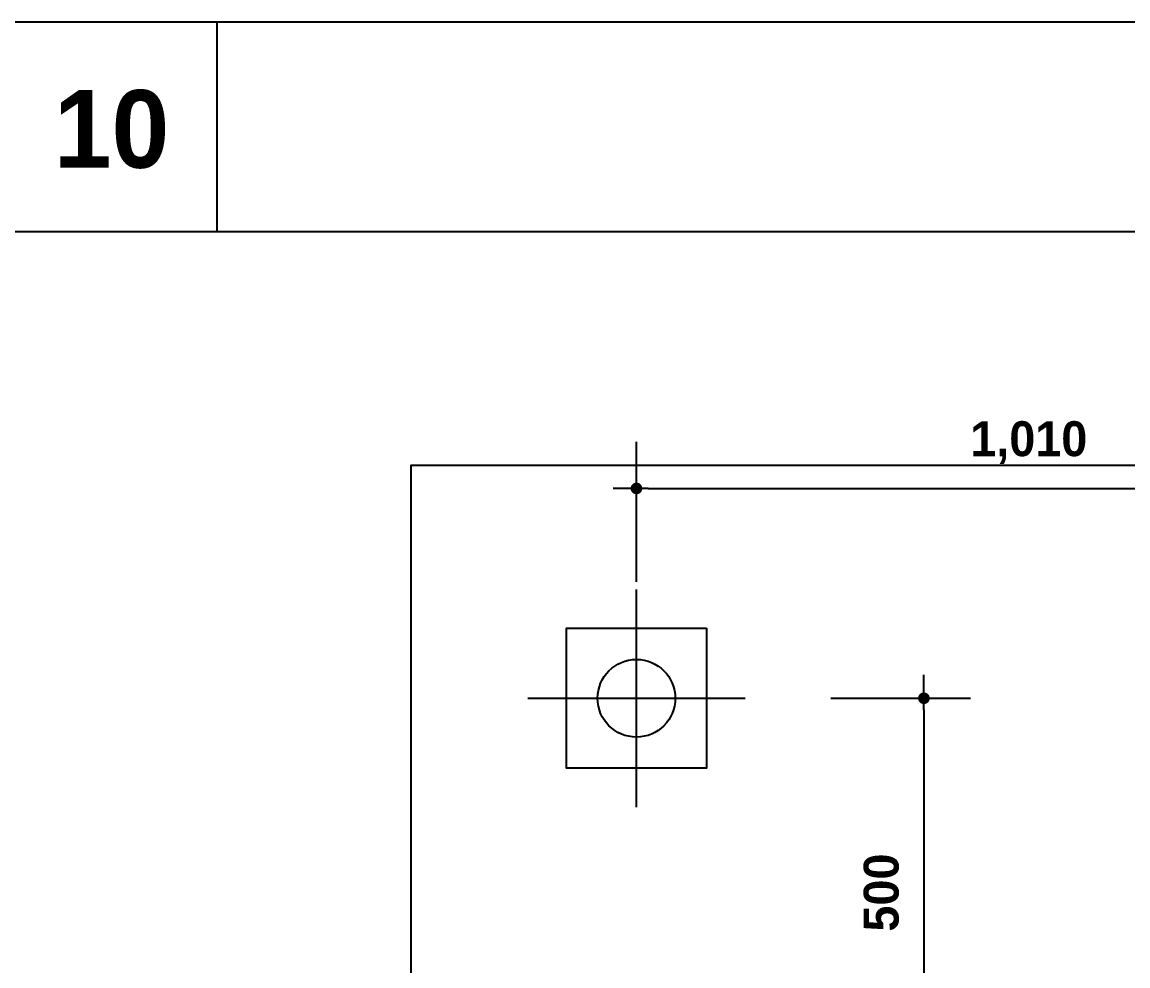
# Model space of a CAD drawing. Extents: x 300 to 49993, y 307 to 8617.
# Drawn here: x 28229 to 29653, y 1733 to 2947 of the extents above; entities that cross this region are included whole.
import ezdxf
from ezdxf.enums import TextEntityAlignment as Align

# ---------------------------------------------------------------- set-up
doc = ezdxf.new("R2010")
doc.units = 0
doc.header["$LTSCALE"] = 400
doc.header["$MEASUREMENT"] = 0
doc.header["$PDSIZE"] = -5
doc.layers.get('Defpoints').update_dxf_attribs({"color": 161, "linetype": 'CONTINUOUS'})
for name, color, linetype in [('$RECOVER_210316183841-0', 7, 'CONTINUOUS'), ('AA-BOLLARD', 6, 'CONTINUOUS'), ('AA-STEL-1', 3, 'CONTINUOUS'), ('DIM', 7, 'CONTINUOUS'), ('ELE2', 4, 'CONTINUOUS'), ('sdim', 4, 'CONTINUOUS'), ('TEXT', 3, 'CONTINUOUS')]:
    doc.layers.add(name, color=color, linetype=linetype)
doc.layers.add('K', color=161, linetype='CONTINUOUS', plot=False)
doc.styles.add('2020음성 1차', font='나눔고딕Bold.ttf')
doc.dimstyles.new('NDIM(SUB)', dxfattribs={"dimscale": 100, "dimtxt": 1.5, "dimasz": 0.5, "dimexe": 2, "dimexo": 2, "dimgap": 1, "dimtad": 1, "dimdec": 0, "dimdsep": 46, "dimlunit": 6, "dimtxsty": '2020음성 1차', "dimblk1": '_RXDOT', "dimblk2": '_RXDOT', "dimsah": 1, "dimcen": 3, "dimdle": 3, "dimclrd": 7, "dimclre": 7, "dimclrt": 3, "dimadec": 0, "dimazin": 0, "dimtfac": 1, "dimtdec": 0, "dimtix": 1, "dimtmove": 2, "dimatfit": 3, "dimfxl": 1, "dimtolj": 1, "dimtzin": 0, "dimarcsym": 0})

# ---------------------------------------------------------------- blocks, each defined once
blk = doc.blocks.new('_RXDOT')
at = {"layer": '$RECOVER_210316183841-0', "color": 0, "linetype": 'ByBlock'}
blk.add_line((-1, 0), (2, 0), dxfattribs=at)
at = {"layer": '$RECOVER_210316183841-0', "color": 0, "linetype": 'ByBlock', "const_width": 0.5}
blk.add_lwpolyline([(-0.25, 0, 1), (0.25, 0, 1)], format="xyb", close=True, dxfattribs=at)
blk = doc.blocks.new('*D88')
at = {"layer": 'Defpoints', "color": 0}
for p in [(30030.1, 2347.2), (29020.1, 2167.2), (30030.1, 2167.2)]:
    blk.add_point(p, dxfattribs=at)
at = {"layer": 'DIM', "color": 7, "lineweight": -2}
for p, q in [((29020.1, 2227.2), (29020.1, 2407.2)), ((30030.1, 2227.2), (30030.1, 2407.2)), ((29035.1, 2347.2), (30015.1, 2347.2))]:
    blk.add_line(p, q, dxfattribs=at)
at = {"layer": 'DIM', "color": 7, "linetype": 'ByBlock', "lineweight": -2, "xscale": 15, "yscale": 15, "zscale": 15, "rotation": 180}
blk.add_blockref('_RXDOT', (29020.1, 2347.2), dxfattribs=at)
at = {"layer": 'DIM', "color": 7, "linetype": 'ByBlock', "lineweight": -2, "xscale": 15, "yscale": 15, "zscale": 15}
blk.add_blockref('_RXDOT', (30030.1, 2347.2), dxfattribs=at)
at = {"layer": 'DIM', "color": 3, "insert": (29525.1, 2406.1), "char_height": 45, "attachment_point": 5, "style": '2020음성 1차'}
blk.add_mtext('\\A1;1,010', dxfattribs=at)
blk = doc.blocks.new('*D160')
at = {"layer": 'Defpoints', "color": 0}
for p in [(29210.1, 2077.2), (29210.1, 1577.2), (29390.1, 1577.2)]:
    blk.add_point(p, dxfattribs=at)
at = {"layer": 'DIM', "color": 7, "lineweight": -2}
for p, q in [((29270.1, 2077.2), (29450.1, 2077.2)), ((29390.1, 2062.2), (29390.1, 1592.2)), ((29270.1, 1577.2), (29450.1, 1577.2))]:
    blk.add_line(p, q, dxfattribs=at)
at = {"layer": 'DIM', "color": 7, "linetype": 'ByBlock', "lineweight": -2, "xscale": 15, "yscale": 15, "zscale": 15}
for p, rotation in [((29390.1, 2077.2), 90), ((29390.1, 1577.2), 270)]:
    blk.add_blockref('_RXDOT', p, dxfattribs=dict(at, rotation=rotation))
at = {"layer": 'DIM', "color": 3, "insert": (29335.4, 1827.2), "char_height": 45, "attachment_point": 5, "rotation": 90, "style": '2020음성 1차'}
blk.add_mtext('\\A1;500', dxfattribs=at)
blk = doc.blocks.new('b01')
at = {"layer": 'AA-BOLLARD', "color": 5}
blk.add_lwpolyline([(0, 180), (180, 180), (180, 0), (0, 0), (0, 180)], dxfattribs=at)
at = {"layer": 'AA-BOLLARD'}
blk.add_circle((90, 90), 50, dxfattribs=at)

msp = doc.modelspace()

# ---------------------------------------------------------------- linework, layer by layer
at = {"layer": 'AA-STEL-1', "color": 1}
for p, q in [((29020.1, 1937.2), (29020.1, 2217.2)), ((28880.1, 2077.2), (29160.1, 2077.2))]:
    msp.add_line(p, q, dxfattribs=at)
at = {"layer": 'ELE2'}
msp.add_line((28480.1, 2947.2), (28480.1, 2677.2), dxfattribs=at)
at = {"layer": 'K', "ltscale": 10}
msp.add_lwpolyline([(30330.1, 777.2), (28730.1, 777.2), (28730.1, 2377.2), (30330.1, 2377.2)], close=True, dxfattribs=at)
at = {"layer": 'sdim'}
for points in [[(36142.4, 2947.2), (25500, 2947.2)], [(36142.4, 2677.2), (25500, 2677.2)]]:
    msp.add_lwpolyline(points, dxfattribs=at)

# ---------------------------------------------------------------- block references
at = {"layer": 'AA-BOLLARD', "color": 252, "rotation": 270}
msp.add_blockref('b01', (28930.1, 2167.2), dxfattribs=at)

# ---------------------------------------------------------------- texts
at = {"layer": 'TEXT', "color": 2, "style": '2020음성 1차'}
msp.add_text('10', height=100, dxfattribs=at).set_placement((28270.1, 2809.8), align=Align.MIDDLE_LEFT)

# ---------------------------------------------------------------- dimensions: what is measured, and where the dimension line sits
at = {"layer": 'DIM'}
for base, p1, p2, angle, picture, middle in [((30030.1, 2347.2), (29020.1, 2167.2), (30030.1, 2167.2), 0, '*D88', (29525.1, 2406.1)), ((29390.1, 1577.2), (29210.1, 2077.2), (29210.1, 1577.2), 270, '*D160', (29335.4, 1827.2))]:
    dim = msp.add_linear_dim(base=base, p1=p1, p2=p2, angle=angle, dimstyle='NDIM(SUB)', override={"dimscale": 30}, dxfattribs=at)
    dim.commit()
    dim.dimension.update_dxf_attribs({"geometry": picture, "text_midpoint": middle})

doc.saveas('drawing.dxf')
